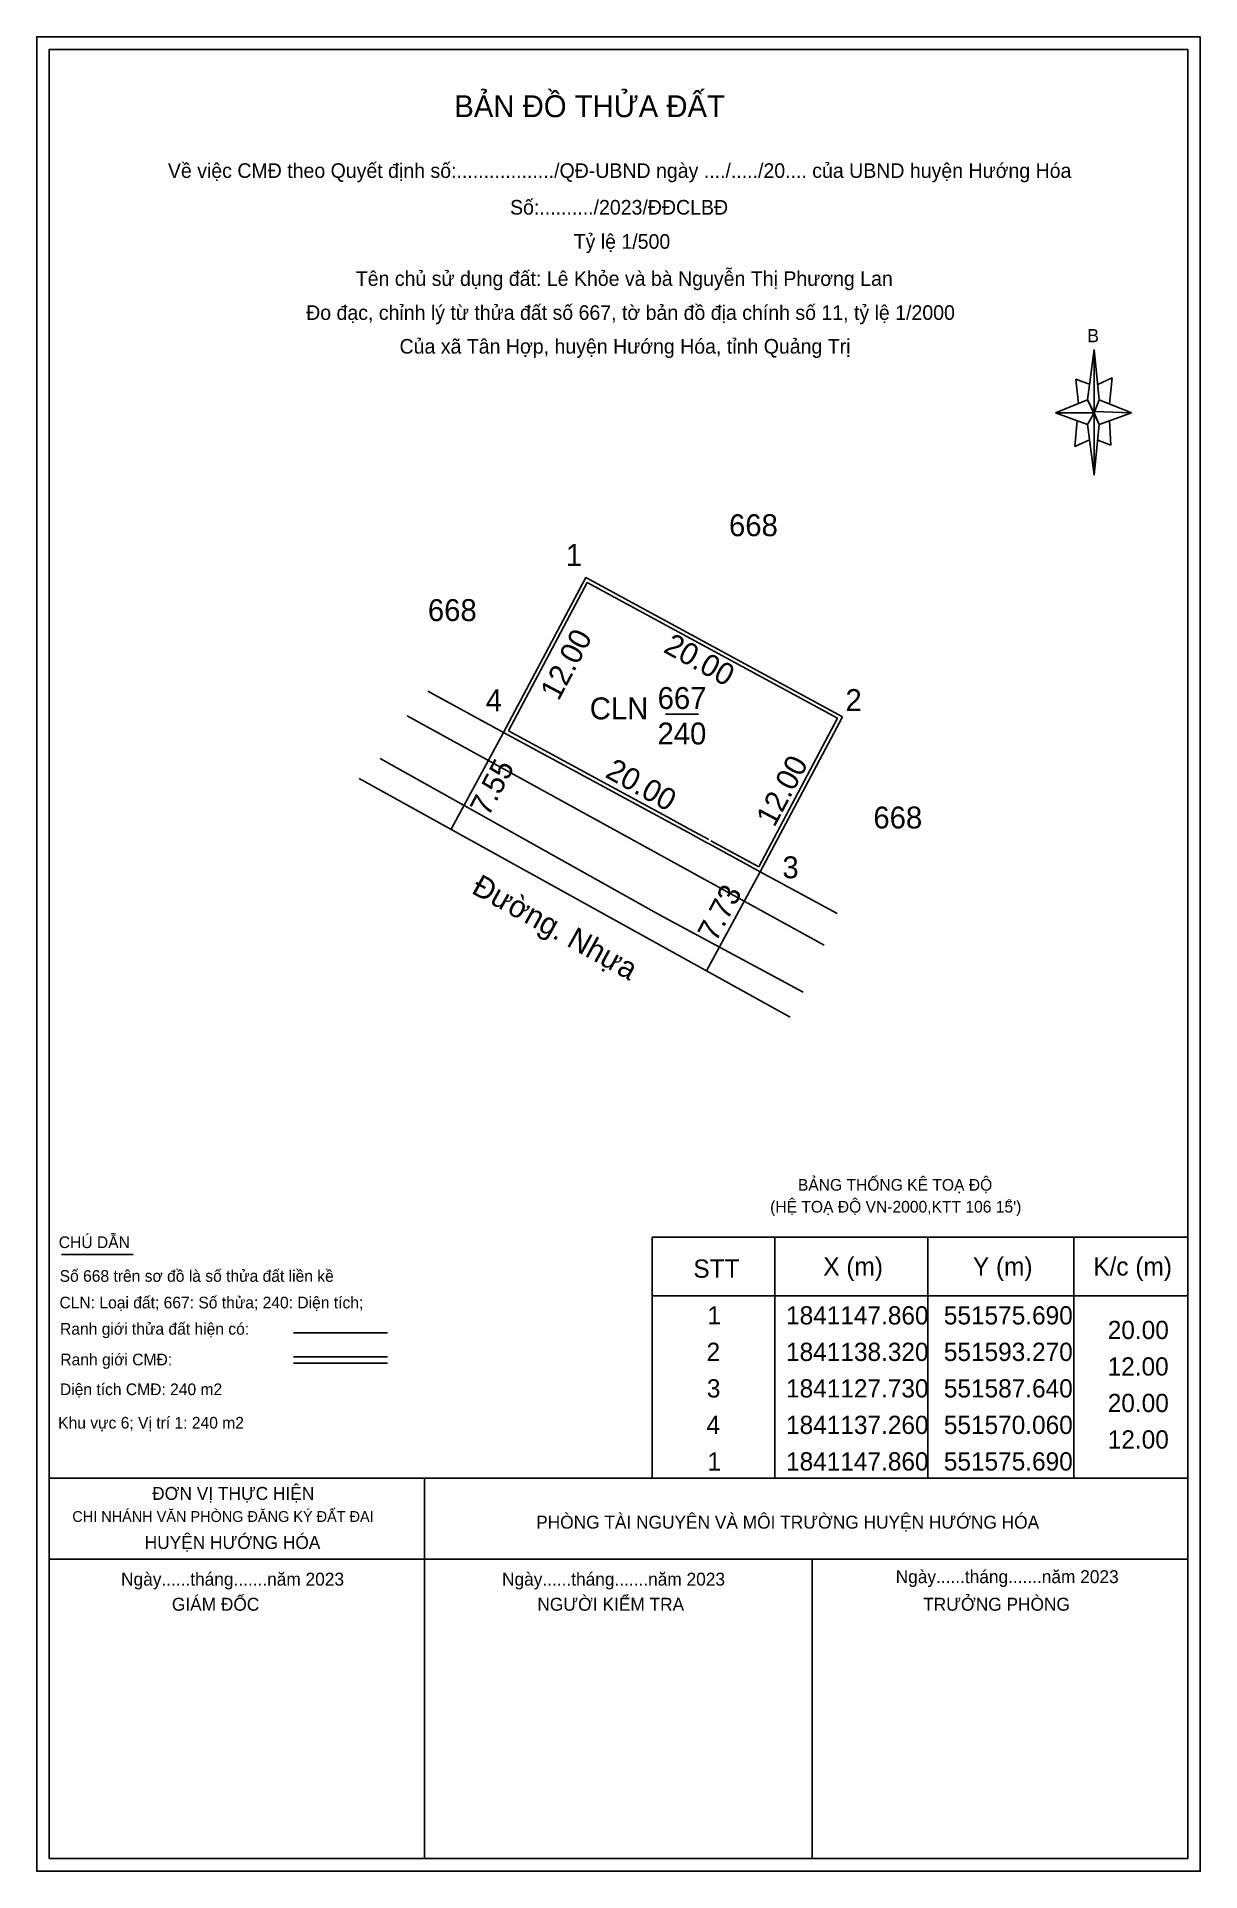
# Model space of a CAD drawing. Extents: x 551702 to 551781, y 1841035 to 1841161.
import ezdxf

# ---------------------------------------------------------------- set-up
doc = ezdxf.new("R2010")
doc.units = 0
for name, color, linetype in [('Level 10', 7, 'Continuous'), ('Level 13', 7, 'Continuous'), ('Level 20', 7, 'Continuous'), ('Level 22', 7, 'Continuous'), ('Level 5', 7, 'Continuous'), ('Level 63', 7, 'Continuous')]:
    doc.layers.add(name, color=color, linetype=linetype)

msp = doc.modelspace()

# ---------------------------------------------------------------- linework, layer by layer
at = {"layer": 'Level 10'}
for p, q in [((551733.58, 1841113.05), (551739.21, 1841123.65)), ((551756.79, 1841114.11), (551739.21, 1841123.65)), ((551733.92, 1841113.15), (551739.31, 1841123.31)), ((551756.45, 1841114.01), (551739.31, 1841123.31)), ((551756.45, 1841114.01), (551751.06, 1841103.85)), ((551756.79, 1841114.11), (551751.16, 1841103.51)), ((551729.98, 1841106.41), (551733.58, 1841113.05)), ((551747.47, 1841096.72), (551751.16, 1841103.51))]:
    msp.add_line(p, q, dxfattribs=at)
at = {"layer": 'Level 13'}
msp.add_line((551744.66, 1841114.29), (551746.92, 1841114.29), dxfattribs=at)
at = {"layer": 'Level 22'}
for p, q in [((551773.59, 1841135.81), (551774.03, 1841139.26)), ((551774.3, 1841136.87), (551775.28, 1841137.32)), ((551775.28, 1841137.32), (551775.1, 1841135.54)), ((551773.77, 1841136.87), (551772.79, 1841137.23)), ((551772.79, 1841137.23), (551772.97, 1841135.54)), ((551773.59, 1841135.81), (551771.38, 1841134.92)), ((551771.38, 1841134.92), (551773.59, 1841135.81)), ((551773.59, 1841134.13), (551771.38, 1841134.92)), ((551774.03, 1841134.92), (551771.38, 1841134.92)), ((551774.03, 1841134.92), (551773.59, 1841135.81)), ((551773.59, 1841135.81), (551774.39, 1841134.13)), ((551776.6, 1841134.92), (551774.03, 1841135.01)), ((551774.03, 1841135.01), (551774.03, 1841134.92)), ((551774.03, 1841134.92), (551774.39, 1841134.13)), ((551774.39, 1841135.81), (551776.6, 1841134.92)), ((551774.39, 1841134.13), (551776.6, 1841134.92)), ((551774.39, 1841134.13), (551776.6, 1841134.92)), ((551772.88, 1841134.39), (551772.71, 1841132.62)), ((551774.39, 1841134.13), (551774.03, 1841130.67)), ((551775.1, 1841134.39), (551775.19, 1841132.71)), ((551772.71, 1841132.62), (551773.68, 1841133.06)), ((551775.19, 1841132.71), (551774.3, 1841133.06)), ((551703.29, 1841077.29), (551708.19, 1841077.29)), ((551719.18, 1841071.93), (551725.63, 1841071.93)), ((551719.18, 1841070.3), (551725.63, 1841070.3)), ((551719.18, 1841069.85), (551725.63, 1841069.85)), ((551702.45, 1841061.98), (551780.45, 1841061.98)), ((551702.45, 1841035.94), (551702.45, 1841061.98)), ((551728.16, 1841056.43), (551728.16, 1841061.94)), ((551780.45, 1841035.94), (551780.45, 1841061.98)), ((551702.45, 1841056.43), (551728.16, 1841056.43)), ((551728.16, 1841056.43), (551754.72, 1841056.43)), ((551728.16, 1841035.94), (551728.16, 1841056.43)), ((551754.72, 1841056.43), (551780.45, 1841056.43)), ((551754.72, 1841035.94), (551754.72, 1841056.43)), ((551728.16, 1841035.94), (551754.72, 1841035.94))]:
    msp.add_line(p, q, dxfattribs=at)
for points in [[(551781.31, 1841160.68), (551781.31, 1841035.07), (551701.59, 1841035.07), (551701.59, 1841160.68), (551781.31, 1841160.68)], [(551780.45, 1841056.43), (551780.45, 1841159.81), (551702.45, 1841159.81), (551702.45, 1841056.43)], [(551726.96, 1841114.17), (551755.54, 1841098.49)], [(551754.09, 1841095.25), (551744.25, 1841100.56), (551725.11, 1841111.26)], [(551702.45, 1841050.89), (551702.45, 1841035.94), (551728.16, 1841035.94)], [(551754.72, 1841035.94), (551780.45, 1841035.94), (551780.45, 1841050.89)]]:
    msp.add_lwpolyline(points, dxfattribs=at)
for points in [[(551774.03, 1841139.26), (551774.39, 1841135.81), (551774.03, 1841134.92)], [(551774.03, 1841134.92), (551774.03, 1841130.67), (551773.59, 1841134.13)]]:
    msp.add_lwpolyline(points, close=True, dxfattribs=at)
at = {"layer": 'Level 5'}
for p, q in [((551733.58, 1841113.05), (551728.38, 1841115.87)), ((551744.92, 1841106.9), (551733.58, 1841113.05)), ((551745.04, 1841107.12), (551733.92, 1841113.15)), ((551746.31, 1841106.43), (551745.04, 1841107.12)), ((551746.19, 1841106.21), (551744.92, 1841106.9)), ((551747.51, 1841105.49), (551746.19, 1841106.21)), ((551747.63, 1841105.71), (551746.31, 1841106.43)), ((551747.66, 1841105.41), (551747.51, 1841105.49)), ((551751.16, 1841103.51), (551747.66, 1841105.41)), ((551751.06, 1841103.85), (551747.78, 1841105.63)), ((551756.44, 1841100.65), (551751.16, 1841103.51))]:
    msp.add_line(p, q, dxfattribs=at)
for points in [[(551723.68, 1841109.9), (551753.22, 1841093.54)], [(551746.19, 1841106.21), (551747.51, 1841105.49), (551747.66, 1841105.41)]]:
    msp.add_lwpolyline(points, dxfattribs=at)
at = {"layer": 'Level 63'}
for p, q in [((551752.15, 1841078.48), (551752.15, 1841061.98)), ((551762.65, 1841078.48), (551762.65, 1841061.98)), ((551772.65, 1841078.48), (551772.65, 1841061.98)), ((551743.75, 1841074.48), (551780.45, 1841074.48))]:
    msp.add_line(p, q, dxfattribs=at)
msp.add_lwpolyline([(551743.75, 1841078.48), (551780.45, 1841078.48), (551780.45, 1841061.98), (551743.75, 1841061.98)], close=True, dxfattribs=at)

# ---------------------------------------------------------------- texts
at = {"layer": 'Level 13'}
for s, p in [('668', (551749.02, 1841126.48)), ('668', (551728.39, 1841120.67)), ('667', (551744.13, 1841114.65)), ('CLN', (551739.48, 1841113.94)), ('240', (551744.12, 1841112.22)), ('668', (551758.91, 1841106.47))]:
    msp.add_text(s, height=1.5, dxfattribs=at).set_placement(p)
at = {"layer": 'Level 20'}
for s, p in [('1', (551737.84, 1841124.44)), ('4', (551732.35, 1841114.49)), ('2', (551757, 1841114.51)), ('3', (551752.68, 1841103.06))]:
    msp.add_text(s, height=1.5, dxfattribs=at).set_placement(p)
at = {"layer": 'Level 22'}
for s, height, p in [('BẢN ĐỒ THỬA ĐẤT', 1.5, (551730.2, 1841155.17)), ('Về việc CMĐ theo Quyết định số:................../QĐ-UBND ngày ..../...../20.... của UBND huyện Hướng Hóa', 1, (551710.58, 1841151.01)), ('Số:........../2023/ĐĐCLBĐ', 1, (551734.02, 1841148.5)), ('Tỷ lệ 1/500', 1, (551738.38, 1841146.16)), ('Tên chủ sử dụng đất: Lê Khỏe và bà Nguyễn Thị Phương Lan', 1, (551723.45, 1841143.62)), ('Đo đạc, chỉnh lý từ thửa đất số 667, tờ bản đồ địa chính số 11, tỷ lệ 1/2000', 1, (551720.05, 1841141.29)), ('Của xã Tân Hợp, huyện Hướng Hóa, tỉnh Quảng Trị', 1, (551726.45, 1841138.98)), ('B', 0.9, (551773.57, 1841139.76)), ('BẢNG THỐNG KÊ TOẠ ĐỘ', 0.8, (551753.74, 1841081.67)), ("(HỆ TOẠ ĐỘ VN-2000,KTT 106 15')", 0.8, (551751.84, 1841080.17)), ('o', 0.4, (551768.07, 1841080.79)), ('CHÚ DẪN', 0.8, (551703.1, 1841077.74)), ('Số 668 trên sơ đồ là số thửa đất liền kề', 0.8, (551703.16, 1841075.43)), ('CLN: Loại đất; 667: Số thửa; 240: Diện tích;', 0.8, (551703.15, 1841073.61)), ('Ranh giới thửa đất hiện có:', 0.8, (551703.19, 1841071.81)), ('Ranh giới CMĐ:', 0.8, (551703.21, 1841069.71)), ('Diện tích CMĐ: 240 m2', 0.8, (551703.18, 1841067.67)), ('Khu vực 6; Vị trí 1: 240 m2', 0.8, (551703.06, 1841065.38)), ('ĐƠN VỊ THỰC HIỆN', 0.8858, (551709.5, 1841060.5)), ('CHI NHÁNH VĂN PHÒNG ĐĂNG KÝ ĐẤT ĐAI', 0.741, (551704.03, 1841058.99)), ('PHÒNG TÀI NGUYÊN VÀ MÔI TRƯỜNG HUYỆN HƯỚNG HÓA', 0.8858, (551735.81, 1841058.53)), ('HUYỆN HƯỚNG HÓA', 0.8858, (551708.99, 1841057.14)), ('Ngày......tháng.......năm 2023', 0.8858, (551760.44, 1841054.8)), ('Ngày......tháng.......năm 2023', 0.8858, (551707.37, 1841054.63)), ('Ngày......tháng.......năm 2023', 0.8858, (551733.47, 1841054.63)), ('GIÁM ĐỐC', 0.886, (551710.85, 1841052.91)), ('NGƯỜI KIỂM TRA', 0.8858, (551735.89, 1841052.91)), ('TRƯỞNG PHÒNG', 0.8858, (551762.32, 1841052.91))]:
    msp.add_text(s, height=height, dxfattribs=at).set_placement(p)
at = {"layer": 'Level 5'}
for s, rotation, p in [('12.00', 62.0873, (551737.34, 1841115.15)), ('20.00', 331.017, (551744.45, 1841118.59)), ('7.55', 62.0873, (551732.53, 1841107.23)), ('20.00', 331.017, (551740.46, 1841110.03)), ('12.00', 62.0873, (551752.13, 1841106.5)), ('Đường. Nhựa', 331.017, (551731.3, 1841102.08)), ('7.73', 62.0873, (551748.12, 1841098.64))]:
    msp.add_text(s, height=1.5, rotation=rotation, dxfattribs=at).set_placement(p)
at = {"layer": 'Level 63'}
for s, p in [('STT', (551746.58, 1841075.71)), ('X (m)', (551755.48, 1841075.86)), ('Y (m)', (551765.73, 1841075.86)), ('K/c (m)', (551773.98, 1841075.86)), (' 1', (551747.08, 1841072.51)), ('1841147.860', (551752.93, 1841072.51)), ('551575.690', (551763.74, 1841072.51)), ('20.00', (551774.97, 1841071.51)), (' 2', (551747.02, 1841070.01)), ('1841138.320', (551752.93, 1841070.01)), ('551593.270', (551763.74, 1841070.01)), ('12.00', (551774.96, 1841069.01)), (' 3', (551747.04, 1841067.51)), ('1841127.730', (551752.93, 1841067.51)), ('551587.640', (551763.74, 1841067.51)), ('20.00', (551774.97, 1841066.51)), (' 4', (551747.01, 1841065.01)), ('1841137.260', (551752.93, 1841065.01)), ('551570.060', (551763.74, 1841065.01)), ('12.00', (551774.97, 1841064.01)), (' 1', (551747.08, 1841062.51)), ('1841147.860', (551752.93, 1841062.51)), ('551575.690', (551763.74, 1841062.51))]:
    msp.add_text(s, height=1.25, dxfattribs=at).set_placement(p)

doc.saveas('drawing.dxf')
